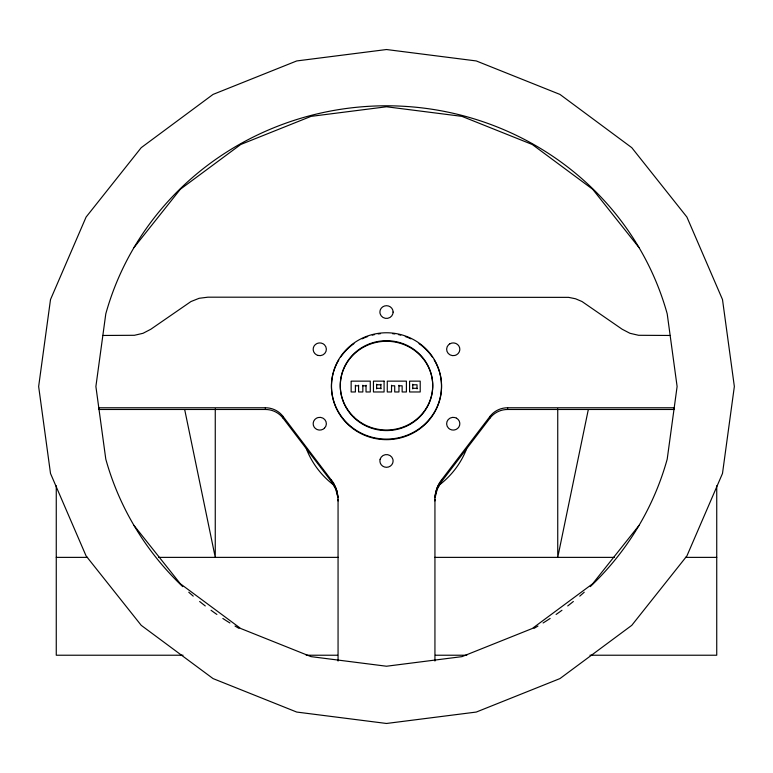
<?xml version="1.0" encoding="UTF-8"?>
<svg xmlns="http://www.w3.org/2000/svg" width="773" height="773" viewBox="0 0 773 773"><rect width="100%" height="100%" fill="white"/><g stroke="black" fill="none" stroke-linecap="round" stroke-linejoin="round"><path stroke-width="1.16" d="M434.938 500.914C434.619 493.454 436.9 485.937 441.46 480.014L490.053 416.328A21.789 21.045 0 0 1 507.59 407.767L674.211 407.767L674.211 409.477L507.59 409.477A21.789 21.045 0 0 0 490.053 418.038L441.46 481.724L437.209 489.203L435.122 497.503L435.122 495.793M588.311 409.574L557.739 557.372L557.739 408.82M133.98 247.592L180.322 189.259L240.712 144.503L311.036 116.365L386.5 106.771L461.964 116.365L532.288 144.503L592.678 189.259L639.02 247.592M639.02 525.408L592.678 583.741L532.288 628.497L461.964 656.635L386.5 666.229L311.036 656.635L240.712 628.497L180.322 583.741L133.98 525.408M102.848 335.463L134.415 335.289L143.024 333.298L150.812 329.25L190.97 301.538L199.154 298.291L207.927 297.18L568.619 297.363L575.547 298.774L582.03 301.538L622.188 329.25L629.976 333.298L638.585 335.289L670.152 335.463M351.145 381.137L370.277 381.137L370.277 391.969L366.025 391.969L366.025 385.234M409.584 381.137L420.212 381.137L420.212 391.969L409.584 391.969L409.584 381.707M376.644 384.78L380.896 384.78M412.772 384.78L417.024 384.78L417.024 388.887M355.396 385.804L358.585 385.804M362.837 385.804L366.025 385.804M391.524 385.804L394.713 385.804L394.713 391.969L398.955 391.969L398.955 385.234M398.955 385.804L402.144 385.804L402.144 391.969L406.395 391.969L406.395 381.137L387.273 381.137L387.273 391.969L391.524 391.969L391.524 385.234M376.644 388.317L380.896 388.317M412.772 388.317L417.024 388.317M265.41 407.767L98.789 407.767L98.789 409.477L265.41 409.477A21.789 21.045 0 0 1 282.947 418.038L331.54 481.724L335.791 489.203L337.878 497.503L336.902 490.749L333.482 482.874L282.947 416.328A21.789 21.045 0 0 0 265.41 407.767L265.41 409.477M56.265 557.372L87.581 557.372M158.649 557.372L338.265 557.372M434.735 557.372L614.351 557.372M685.419 557.372L716.735 557.372M183.046 655.224L56.265 655.224L56.265 485.782M306.205 655.224L337.598 655.224M435.402 655.224L466.795 655.224M589.954 655.224L716.735 655.224L716.735 485.782M184.689 409.574L215.261 557.372L215.261 408.82M337.878 495.793L338.062 500.914M507.59 407.767L507.59 409.477M490.053 416.328L490.053 418.038M441.46 480.014L441.46 481.724M439.518 482.874L439.518 484.584M438.658 484.371L438.658 486.082M437.895 485.917L437.895 487.628M437.209 487.492L437.209 489.203M436.61 489.106L436.61 490.816M436.098 490.749L436.098 492.459M435.682 492.411L435.682 494.121M435.354 494.092L435.354 495.802M434.938 499.203L434.938 661.05M412.772 384.21L412.772 388.887M380.896 384.21L380.896 388.887M376.644 384.21L376.644 388.887M362.837 385.234L362.837 391.969L358.585 391.969L358.585 385.234M355.396 385.234L355.396 391.969L351.145 391.969L351.145 381.707M338.062 499.203L338.062 661.05M337.646 494.092L337.646 495.802M337.318 492.411L337.318 494.121M336.902 490.749L336.902 492.459M336.39 489.106L336.39 490.816M335.791 487.492L335.791 489.203M335.105 485.917L335.105 487.628M334.342 484.371L334.342 486.082M333.482 482.874L333.482 484.584M331.54 480.014L331.54 481.724M282.947 416.328L282.947 418.038M590.292 586.62A290.609 280.705 0 0 0 667.205 459.152L677.109 386.5L667.205 313.848A290.609 280.705 0 0 0 386.5 105.795A290.609 280.705 0 0 0 105.795 313.848L95.891 386.5L105.795 459.152A290.609 280.705 0 0 0 182.708 586.62M584.224 592.224A290.609 280.705 0 0 1 579.76 596.138M573.353 601.491A290.609 280.705 0 0 1 567.72 605.945M561.961 610.264A290.609 280.705 0 0 1 556.106 614.448M550.144 618.468A290.609 280.705 0 0 1 543.081 622.97M537.979 626.053A290.609 280.705 0 0 1 533.872 628.439M239.128 628.439A290.609 280.705 0 0 1 235.021 626.053M229.919 622.97A290.609 280.705 0 0 1 222.856 618.468M216.894 614.448A290.609 280.705 0 0 1 211.039 610.264M205.28 605.945A290.609 280.705 0 0 1 199.647 601.491M193.24 596.138A290.609 280.705 0 0 1 188.776 592.224M439.663 372.741A55.038 53.163 0 0 1 386.5 439.663A55.038 53.163 0 0 1 333.337 372.741M333.656 371.629A55.038 53.163 0 0 1 338.835 359.918M340.729 356.971A55.038 53.163 0 0 1 353.957 343.618M362.141 338.825A55.038 53.163 0 0 1 367.687 336.535M372.257 335.144A55.038 53.163 0 0 1 374.576 334.603M378.123 333.955A55.038 53.163 0 0 1 380.519 333.656M392.481 333.656A55.038 53.163 0 0 1 394.877 333.955M398.424 334.603A55.038 53.163 0 0 1 400.743 335.144M405.313 336.535A55.038 53.163 0 0 1 410.859 338.825M419.043 343.618A55.038 53.163 0 0 1 432.271 356.971M434.165 359.918A55.038 53.163 0 0 1 439.344 371.629M466.689 448.64A85.619 83.281 0 0 1 440.021 484.458M332.979 484.458A85.619 83.281 0 0 1 306.311 448.64M50.506 299.538L38.65 386.5L50.506 473.463L86.093 555.942L141.227 625.338L213.058 678.588L296.726 712.059L386.5 723.47L476.274 712.059L559.942 678.588L631.773 625.338L686.907 555.942L722.494 473.463L734.35 386.5L722.494 299.538L686.907 217.058L631.773 147.662L559.942 94.412L476.274 60.941L386.5 49.53L296.726 60.941L213.058 94.412L141.227 147.662L86.093 217.058L50.506 299.538M393.109 312.07L392.877 313.722A6.609 6.377 0 0 1 380.123 313.722L379.891 312.07A6.609 6.377 0 0 1 386.5 305.693A6.609 6.377 0 0 1 393.109 312.07M380.123 459.278L379.891 460.93A6.609 6.377 0 0 0 386.5 467.307A6.609 6.377 0 0 0 393.109 460.93L392.877 459.278A6.609 6.377 0 0 0 380.123 459.278M324.438 428.223L323.066 429.237A6.609 6.377 0 0 1 314.051 426.909A6.609 6.377 0 0 1 316.466 418.193L318.061 417.555A6.609 6.377 0 0 1 324.438 428.223M449.934 343.763L448.562 344.777A6.609 6.377 0 0 0 454.939 355.445L456.534 354.807A6.609 6.377 0 0 0 458.949 346.091A6.609 6.377 0 0 0 449.934 343.763M384.084 381.137L373.456 381.137L373.456 391.969L384.084 391.969L384.084 381.137M318.061 355.445L316.466 354.807A6.609 6.377 0 0 1 314.051 346.091A6.609 6.377 0 0 1 323.066 343.763L324.438 344.777A6.609 6.377 0 0 1 318.061 355.445M456.534 418.193L454.939 417.555A6.609 6.377 0 0 0 448.562 428.223L449.934 429.237A6.609 6.377 0 0 0 458.949 426.909A6.609 6.377 0 0 0 456.534 418.193M347.579 423.527A55.038 53.163 0 0 0 439.663 399.689A55.038 53.163 0 0 0 372.257 334.574A55.038 53.163 0 0 0 347.579 423.527M353.812 416.937A46.235 44.66 0 0 0 431.16 396.916A46.235 44.66 0 0 0 374.538 342.226A46.235 44.66 0 0 0 353.812 416.937M353.812 417.507A46.235 44.66 0 0 0 431.16 397.486A46.235 44.66 0 0 0 374.538 342.797A46.235 44.66 0 0 0 353.812 417.507"/></g></svg>
